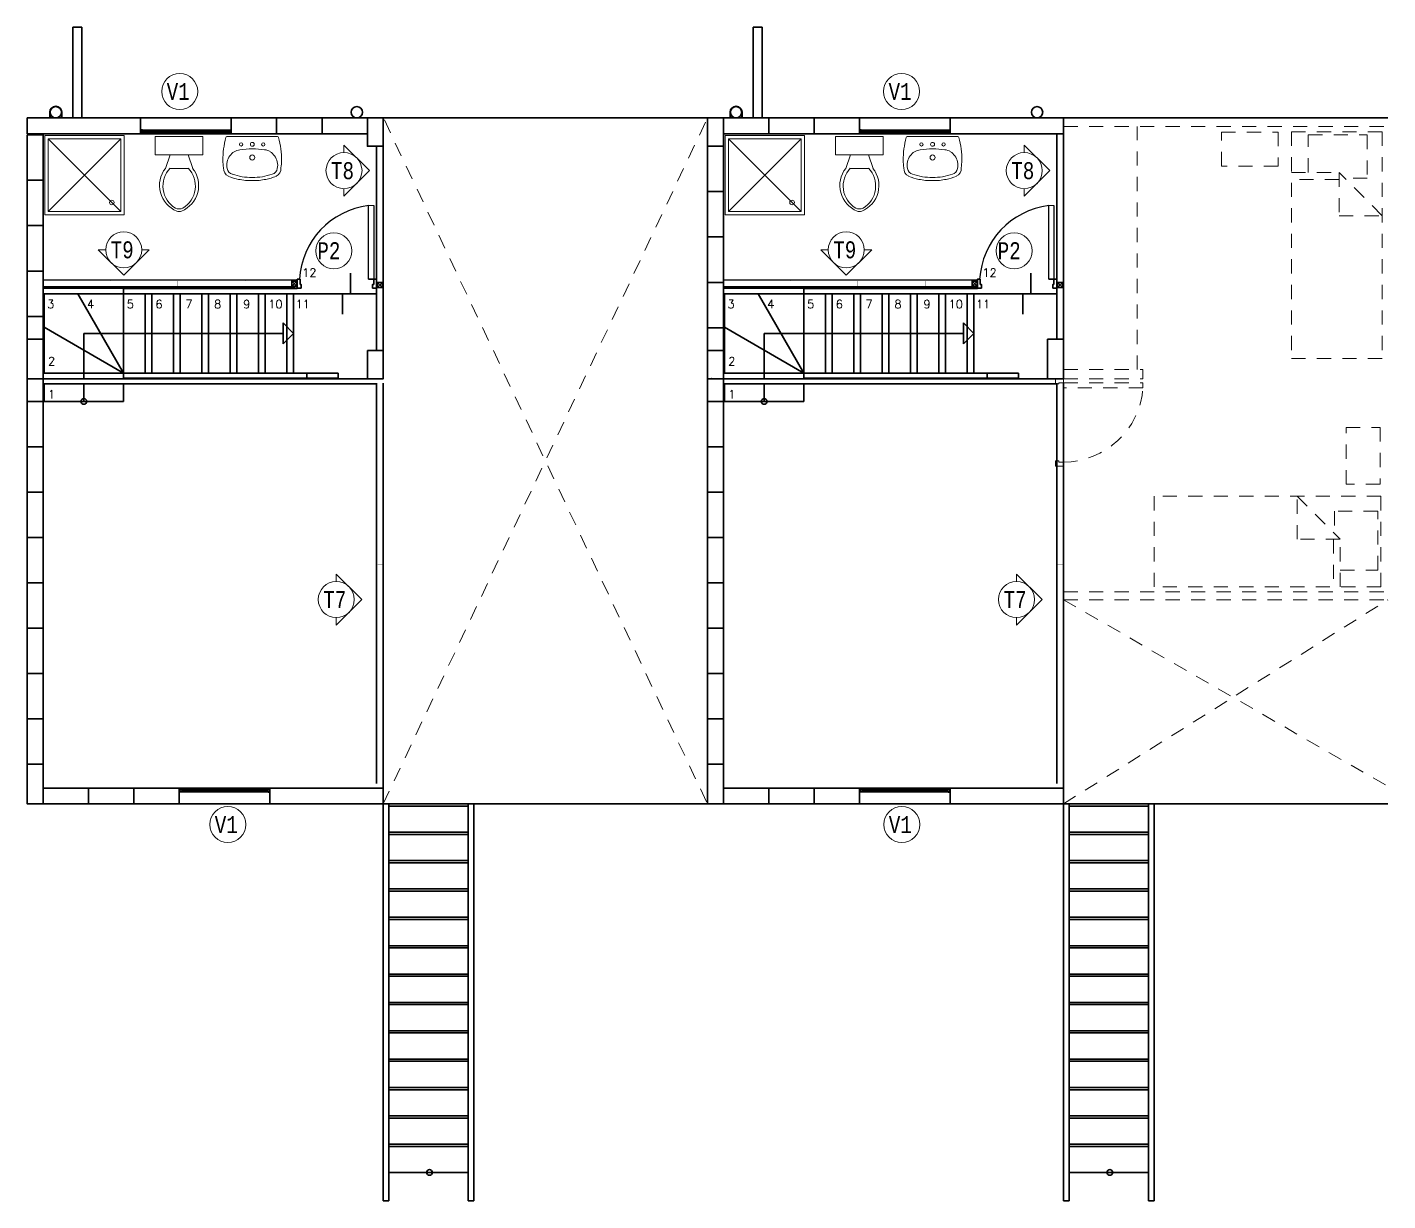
# Model space of a CAD drawing. Header units: metres. Extents: x -87 to 15, y -108 to -10.
# Drawn here: x -60.06 to -48.06, y -70.65 to -60.3 of the extents above; entities that cross this region are included whole.
import ezdxf

# ---------------------------------------------------------------- set-up
doc = ezdxf.new("R2010")
doc.units = ezdxf.units.M
doc.header["$LTSCALE"] = 5
doc.header["$MEASUREMENT"] = 0
doc.linetypes.add('HIDDEN', pattern=[0.375, 0.25, -0.125])
for name, color, linetype, lineweight in [('A-ANNO-SYMB', 3, 'Continuous', 18), ('A-ANNO-TEXT', 3, 'Continuous', 18), ('A-DOOR-FULL', 4, 'Continuous', 25), ('A-FLOR-LEVL', 7, 'Continuous', 35), ('A-FLOR-OVHD', 3, 'HIDDEN', 18), ('A-FLOR-PATT', 8, 'Continuous', 18), ('A-FURN', 8, 'Continuous', 18), ('A-GLAZ-FULL', 4, 'Continuous', 25), ('A-WALL-FULL', 7, 'Continuous', 35)]:
    doc.layers.add(name, color=color, linetype=linetype, lineweight=lineweight)
doc.styles.add('E-ROMANS', font='romans.shx', dxfattribs={"width": 0.8})

msp = doc.modelspace()

# ---------------------------------------------------------------- hatches: boundary and pattern name
at = {"layer": 'A-FLOR-PATT'}
for points in [[(-59.041, -61.207), (-59.041, -61.205), (-59.058, -61.205), (-59.058, -61.231), (-59.041, -61.231), (-59.041, -61.228), (-59.055, -61.228), (-59.055, -61.207)], [(-59.058, -61.205), (-59.058, -61.231), (-59.041, -61.231), (-59.041, -61.228), (-59.055, -61.228), (-59.055, -61.207), (-59.041, -61.207), (-59.041, -61.205)], [(-59.058, -61.205), (-59.058, -61.231), (-59.041, -61.231), (-59.041, -61.228), (-59.055, -61.228), (-59.055, -61.207), (-59.041, -61.207), (-59.041, -61.205)], [(-59.058, -61.205), (-59.058, -61.231), (-59.041, -61.231), (-59.041, -61.228), (-59.055, -61.228), (-59.055, -61.207), (-59.041, -61.207), (-59.041, -61.205)], [(-58.274, -61.207), (-58.274, -61.205), (-58.257, -61.205), (-58.257, -61.231), (-58.274, -61.231), (-58.274, -61.228), (-58.259, -61.228), (-58.259, -61.207)], [(-58.257, -61.205), (-58.257, -61.231), (-58.274, -61.231), (-58.274, -61.228), (-58.26, -61.228), (-58.26, -61.207), (-58.274, -61.207), (-58.274, -61.205)], [(-58.257, -61.205), (-58.257, -61.231), (-58.274, -61.231), (-58.274, -61.228), (-58.26, -61.228), (-58.26, -61.207), (-58.274, -61.207), (-58.274, -61.205)], [(-58.257, -61.205), (-58.257, -61.231), (-58.274, -61.231), (-58.274, -61.228), (-58.26, -61.228), (-58.26, -61.207), (-58.274, -61.207), (-58.274, -61.205)], [(-52.718, -61.205), (-52.718, -61.231), (-52.701, -61.231), (-52.701, -61.228), (-52.715, -61.228), (-52.715, -61.207), (-52.701, -61.207), (-52.701, -61.205)], [(-52.701, -61.207), (-52.701, -61.205), (-52.718, -61.205), (-52.718, -61.231), (-52.701, -61.231), (-52.701, -61.228), (-52.715, -61.228), (-52.715, -61.207)], [(-51.917, -61.205), (-51.917, -61.231), (-51.934, -61.231), (-51.934, -61.228), (-51.92, -61.228), (-51.92, -61.207), (-51.934, -61.207), (-51.934, -61.205)], [(-51.934, -61.207), (-51.934, -61.205), (-51.917, -61.205), (-51.917, -61.231), (-51.934, -61.231), (-51.934, -61.228), (-51.919, -61.228), (-51.919, -61.207)], [(-58.7, -67.045), (-58.7, -67.047), (-58.717, -67.047), (-58.717, -67.021), (-58.7, -67.021), (-58.7, -67.023), (-58.714, -67.023), (-58.714, -67.045)], [(-57.932, -67.045), (-57.932, -67.047), (-57.915, -67.047), (-57.915, -67.021), (-57.932, -67.021), (-57.932, -67.023), (-57.918, -67.023), (-57.918, -67.045)], [(-52.7, -67.045), (-52.7, -67.047), (-52.717, -67.047), (-52.717, -67.021), (-52.7, -67.021), (-52.7, -67.023), (-52.714, -67.023), (-52.714, -67.045)], [(-51.934, -67.045), (-51.934, -67.047), (-51.917, -67.047), (-51.917, -67.021), (-51.934, -67.021), (-51.934, -67.023), (-51.919, -67.023), (-51.919, -67.045)]]:
    msp.add_hatch(color=256, dxfattribs=at).paths.add_polyline_path(points)

# ---------------------------------------------------------------- linework, layer by layer
at = {"layer": 'A-ANNO-SYMB'}
for p, q in [((-57.263, -61.341), (-57.038, -61.566)), ((-57.263, -61.341), (-57.263, -61.407)), ((-51.263, -61.341), (-51.038, -61.566)), ((-51.263, -61.341), (-51.263, -61.407)), ((-57.263, -61.791), (-57.038, -61.566)), ((-51.263, -61.791), (-51.038, -61.566)), ((-57.263, -61.725), (-57.263, -61.791)), ((-51.263, -61.725), (-51.263, -61.791)), ((-59.431, -62.264), (-59.206, -62.489)), ((-59.365, -62.264), (-59.431, -62.264)), ((-58.981, -62.264), (-59.206, -62.489)), ((-58.981, -62.264), (-59.047, -62.264)), ((-53.058, -62.264), (-52.833, -62.489)), ((-52.992, -62.264), (-53.058, -62.264)), ((-52.609, -62.264), (-52.833, -62.489)), ((-52.609, -62.264), (-52.674, -62.264)), ((-57.331, -65.125), (-57.106, -65.349)), ((-57.331, -65.125), (-57.331, -65.191)), ((-51.331, -65.125), (-51.106, -65.349)), ((-51.331, -65.125), (-51.331, -65.191)), ((-57.331, -65.574), (-57.106, -65.349)), ((-51.331, -65.574), (-51.106, -65.349)), ((-57.331, -65.508), (-57.331, -65.574)), ((-51.331, -65.508), (-51.331, -65.574))]:
    msp.add_line(p, q, dxfattribs=at)
for centre in [(-58.712, -60.868), (-52.345, -60.868), (-57.263, -61.566), (-51.263, -61.566), (-59.206, -62.264), (-57.352, -62.273), (-52.833, -62.264), (-51.352, -62.273), (-57.331, -65.349), (-51.331, -65.349), (-58.288, -67.333), (-52.343, -67.333)]:
    msp.add_circle(centre, 0.159, dxfattribs=at)
at = {"layer": 'A-DOOR-FULL'}
for p, q in [((-57.046, -62.524), (-57.046, -61.874)), ((-57.001, -61.874), (-57.001, -62.524)), ((-51.046, -62.524), (-51.046, -61.874)), ((-51.001, -61.874), (-51.001, -62.524)), ((-57.001, -62.524), (-57.046, -62.524)), ((-57.046, -62.524), (-57.001, -62.524)), ((-51.046, -62.524), (-51.001, -62.524)), ((-51.001, -62.524), (-51.046, -62.524))]:
    msp.add_line(p, q, dxfattribs=at)
for points in [[(-57.676, -62.531), (-59.917, -62.531)], [(-51.676, -62.531), (-53.917, -62.531)]]:
    msp.add_lwpolyline(points, dxfattribs=at)
for centre in [(-56.962, -62.565), (-50.962, -62.565)]:
    msp.add_arc(centre, 0.696, 96.9328, 176.6102, dxfattribs=at)
at = {"layer": 'A-FLOR-LEVL'}
for p, q in [((-58.257, -61.101), (-59.057, -61.101)), ((-51.917, -61.101), (-52.717, -61.101)), ((-59.057, -61.241), (-58.257, -61.241)), ((-52.717, -61.241), (-51.917, -61.241)), ((-59.207, -62.651), (-59.207, -62.606)), ((-57.676, -62.606), (-59.207, -62.606)), ((-59.207, -62.651), (-59.207, -62.606)), ((-51.676, -62.606), (-53.207, -62.606)), ((-53.207, -62.651), (-53.207, -62.606)), ((-53.207, -62.651), (-53.207, -62.606)), ((-59.611, -62.651), (-59.907, -62.651)), ((-59.907, -62.947), (-59.907, -62.651)), ((-59.907, -62.947), (-59.907, -62.651)), ((-59.207, -62.651), (-59.611, -62.651)), ((-59.207, -63.351), (-59.611, -62.651)), ((-57.737, -62.651), (-59.207, -62.651)), ((-59.207, -63.396), (-59.207, -62.651)), ((-59.017, -63.351), (-59.017, -62.651)), ((-58.957, -63.351), (-58.957, -62.651)), ((-58.767, -63.351), (-58.767, -62.651)), ((-58.707, -63.351), (-58.707, -62.651)), ((-58.517, -63.351), (-58.517, -62.651)), ((-58.457, -63.351), (-58.457, -62.651)), ((-58.267, -63.351), (-58.267, -62.651)), ((-58.207, -63.351), (-58.207, -62.651)), ((-58.017, -63.351), (-58.017, -62.651)), ((-57.957, -63.351), (-57.957, -62.651)), ((-57.767, -63.351), (-57.767, -62.651)), ((-57.737, -62.651), (-57.691, -62.651)), ((-57.707, -63.351), (-57.707, -62.651)), ((-53.611, -62.651), (-53.907, -62.651)), ((-53.907, -62.947), (-53.907, -62.651)), ((-53.207, -62.651), (-53.611, -62.651)), ((-53.207, -63.351), (-53.611, -62.651)), ((-51.737, -62.651), (-53.207, -62.651)), ((-53.207, -63.396), (-53.207, -62.651)), ((-53.017, -63.351), (-53.017, -62.651)), ((-52.957, -63.351), (-52.957, -62.651)), ((-52.767, -63.351), (-52.767, -62.651)), ((-52.707, -63.351), (-52.707, -62.651)), ((-52.517, -63.351), (-52.517, -62.651)), ((-52.457, -63.351), (-52.457, -62.651)), ((-52.267, -63.351), (-52.267, -62.651)), ((-52.207, -63.351), (-52.207, -62.651)), ((-52.017, -63.351), (-52.017, -62.651)), ((-51.957, -63.351), (-51.957, -62.651)), ((-51.767, -63.351), (-51.767, -62.651)), ((-51.737, -62.651), (-51.691, -62.651)), ((-51.707, -63.351), (-51.707, -62.651)), ((-59.907, -63.351), (-59.907, -62.947)), ((-59.907, -63.351), (-59.907, -62.947)), ((-59.207, -63.351), (-59.907, -62.947)), ((-57.8, -63.094), (-57.8, -62.908)), ((-57.707, -63.001), (-57.8, -62.908)), ((-53.907, -63.351), (-53.907, -62.947)), ((-53.207, -63.351), (-53.907, -62.947)), ((-51.8, -63.094), (-51.8, -62.908)), ((-51.707, -63.001), (-51.8, -62.908)), ((-59.557, -63.001), (-57.8, -63.001)), ((-59.557, -63.001), (-59.557, -63.401)), ((-57.707, -63.001), (-57.8, -63.094)), ((-53.557, -63.001), (-51.8, -63.001)), ((-53.557, -63.001), (-53.557, -63.401)), ((-51.707, -63.001), (-51.8, -63.094)), ((-59.207, -63.351), (-59.907, -63.351)), ((-59.207, -63.351), (-57.314, -63.351)), ((-57.591, -63.396), (-57.591, -63.351)), ((-57.314, -63.351), (-57.314, -63.396)), ((-53.207, -63.351), (-53.907, -63.351)), ((-53.207, -63.351), (-51.314, -63.351)), ((-51.591, -63.396), (-51.591, -63.351)), ((-51.314, -63.351), (-51.314, -63.396)), ((-59.907, -63.446), (-59.907, -63.601)), ((-59.557, -63.446), (-59.557, -63.601)), ((-57.314, -63.396), (-59.207, -63.396)), ((-59.207, -63.446), (-59.207, -63.601)), ((-53.907, -63.446), (-53.907, -63.601)), ((-53.557, -63.446), (-53.557, -63.601)), ((-51.314, -63.396), (-53.207, -63.396)), ((-53.207, -63.446), (-53.207, -63.601)), ((-59.207, -63.601), (-59.907, -63.601)), ((-53.207, -63.601), (-53.907, -63.601)), ((-58.717, -67.011), (-57.917, -67.011)), ((-52.717, -67.011), (-51.917, -67.011)), ((-57.917, -67.151), (-58.717, -67.151)), ((-56.107, -67.151), (-56.917, -67.151)), ((-56.917, -70.651), (-56.917, -67.151)), ((-56.057, -67.151), (-56.907, -67.151)), ((-56.057, -67.151), (-56.907, -67.151)), ((-56.107, -67.151), (-56.907, -67.151)), ((-56.867, -70.651), (-56.867, -67.151)), ((-56.867, -67.171), (-56.167, -67.171)), ((-56.167, -70.651), (-56.167, -67.151)), ((-56.117, -70.651), (-56.117, -67.151)), ((-51.917, -67.151), (-52.717, -67.151)), ((-50.917, -70.651), (-50.917, -67.151)), ((-50.107, -67.151), (-50.907, -67.151)), ((-50.107, -67.151), (-50.907, -67.151)), ((-50.867, -70.651), (-50.867, -67.151)), ((-50.867, -67.171), (-50.167, -67.171)), ((-50.167, -70.651), (-50.167, -67.151)), ((-50.117, -70.651), (-50.117, -67.151)), ((-56.167, -67.401), (-56.867, -67.401)), ((-56.167, -67.421), (-56.867, -67.421)), ((-50.167, -67.401), (-50.867, -67.401)), ((-50.167, -67.421), (-50.867, -67.421)), ((-56.167, -67.651), (-56.867, -67.651)), ((-56.167, -67.671), (-56.867, -67.671)), ((-50.167, -67.651), (-50.867, -67.651)), ((-50.167, -67.671), (-50.867, -67.671)), ((-56.167, -67.901), (-56.867, -67.901)), ((-50.167, -67.901), (-50.867, -67.901)), ((-56.167, -67.921), (-56.867, -67.921)), ((-50.167, -67.921), (-50.867, -67.921)), ((-56.167, -68.151), (-56.867, -68.151)), ((-50.167, -68.151), (-50.867, -68.151)), ((-56.167, -68.171), (-56.867, -68.171)), ((-50.167, -68.171), (-50.867, -68.171)), ((-56.167, -68.401), (-56.867, -68.401)), ((-56.167, -68.421), (-56.867, -68.421)), ((-50.167, -68.401), (-50.867, -68.401)), ((-50.167, -68.421), (-50.867, -68.421)), ((-56.167, -68.651), (-56.867, -68.651)), ((-56.167, -68.671), (-56.867, -68.671)), ((-50.167, -68.651), (-50.867, -68.651)), ((-50.167, -68.671), (-50.867, -68.671)), ((-56.167, -68.901), (-56.867, -68.901)), ((-56.167, -68.921), (-56.867, -68.921)), ((-50.167, -68.901), (-50.867, -68.901)), ((-50.167, -68.921), (-50.867, -68.921)), ((-56.167, -69.151), (-56.867, -69.151)), ((-56.167, -69.171), (-56.867, -69.171)), ((-50.167, -69.151), (-50.867, -69.151)), ((-50.167, -69.171), (-50.867, -69.171)), ((-56.167, -69.401), (-56.867, -69.401)), ((-56.167, -69.421), (-56.867, -69.421)), ((-50.167, -69.401), (-50.867, -69.401)), ((-50.167, -69.421), (-50.867, -69.421)), ((-56.167, -69.651), (-56.867, -69.651)), ((-56.167, -69.671), (-56.867, -69.671)), ((-50.167, -69.651), (-50.867, -69.651)), ((-50.167, -69.671), (-50.867, -69.671)), ((-56.167, -69.901), (-56.867, -69.901)), ((-56.167, -69.921), (-56.867, -69.921)), ((-56.167, -69.921), (-56.867, -69.921)), ((-50.167, -69.901), (-50.867, -69.901)), ((-50.167, -69.921), (-50.867, -69.921)), ((-50.167, -69.921), (-50.867, -69.921)), ((-56.167, -70.151), (-56.867, -70.151)), ((-56.167, -70.171), (-56.867, -70.171)), ((-50.167, -70.151), (-50.867, -70.151)), ((-50.167, -70.171), (-50.867, -70.171)), ((-56.167, -70.401), (-56.867, -70.401)), ((-50.167, -70.401), (-50.867, -70.401)), ((-56.867, -70.651), (-56.917, -70.651)), ((-56.117, -70.651), (-56.167, -70.651)), ((-50.867, -70.651), (-50.917, -70.651)), ((-50.117, -70.651), (-50.167, -70.651))]:
    msp.add_line(p, q, dxfattribs=at)
for points in [[(-57.696, -62.592), (-59.917, -62.592)], [(-57.676, -62.601), (-59.917, -62.601)], [(-51.677, -62.592), (-53.917, -62.592)], [(-51.676, -62.601), (-53.917, -62.601)]]:
    msp.add_lwpolyline(points, dxfattribs=at)
for centre in [(-59.557, -63.601), (-53.557, -63.601), (-56.509, -70.401), (-50.509, -70.401)]:
    msp.add_circle(centre, 0.025, dxfattribs=at)
at = {"layer": 'A-FLOR-OVHD', "ltscale": 0.1}
for p, q in [((-56.917, -67.151), (-54.057, -61.101)), ((-56.907, -61.119), (-54.057, -67.151)), ((-50.917, -61.176), (-48.057, -61.176)), ((-50.267, -63.321), (-50.267, -61.176)), ((-49.525, -61.526), (-49.525, -61.226)), ((-49.525, -61.226), (-49.025, -61.226)), ((-49.025, -61.226), (-49.025, -61.526)), ((-48.907, -61.223), (-48.907, -63.223)), ((-48.907, -61.223), (-48.107, -61.223)), ((-48.758, -61.581), (-48.758, -61.251)), ((-48.758, -61.251), (-48.238, -61.251)), ((-48.238, -61.251), (-48.238, -61.631)), ((-48.107, -61.223), (-48.107, -63.223)), ((-49.025, -61.526), (-49.525, -61.526)), ((-48.907, -61.583), (-48.487, -61.583)), ((-48.487, -61.643), (-48.907, -61.643)), ((-48.107, -61.963), (-48.487, -61.583)), ((-48.487, -61.583), (-48.487, -61.963)), ((-48.238, -61.631), (-48.368, -61.631)), ((-48.487, -61.963), (-48.107, -61.963)), ((-48.107, -63.223), (-48.907, -63.223)), ((-50.917, -63.321), (-50.217, -63.321)), ((-50.217, -63.401), (-50.217, -63.321)), ((-50.917, -63.401), (-50.217, -63.401)), ((-50.917, -63.436), (-50.217, -63.436)), ((-50.217, -63.436), (-50.217, -63.481)), ((-50.217, -63.481), (-50.917, -63.481)), ((-48.425, -63.831), (-48.125, -63.831)), ((-48.425, -64.331), (-48.425, -63.831)), ((-48.125, -63.831), (-48.125, -64.331)), ((-48.117, -64.437), (-50.117, -64.437)), ((-50.117, -64.437), (-50.117, -65.237)), ((-48.857, -64.437), (-48.477, -64.817)), ((-48.857, -64.817), (-48.857, -64.437)), ((-48.125, -64.331), (-48.425, -64.331)), ((-48.117, -65.237), (-48.117, -64.437)), ((-48.146, -64.569), (-48.526, -64.569)), ((-48.526, -64.569), (-48.526, -64.699)), ((-48.146, -65.089), (-48.146, -64.569)), ((-48.477, -64.817), (-48.857, -64.817)), ((-48.537, -64.817), (-48.537, -65.237)), ((-48.477, -65.237), (-48.477, -64.817)), ((-48.476, -65.089), (-48.146, -65.089)), ((-48.117, -65.237), (-50.117, -65.237)), ((-50.917, -65.281), (-48.057, -65.281)), ((-50.917, -65.351), (-48.047, -67.001)), ((-50.917, -67.15), (-48.057, -65.351)), ((-50.917, -65.351), (-48.057, -65.351))]:
    msp.add_line(p, q, dxfattribs=at)
for points in [[(-50.917, -63.401), (-50.987, -63.401), (-50.987, -63.446), (-50.957, -63.446), (-50.957, -63.436), (-50.917, -63.436)], [(-50.917, -64.171), (-50.987, -64.171), (-50.987, -64.126), (-50.957, -64.126), (-50.957, -64.136), (-50.917, -64.136)]]:
    msp.add_lwpolyline(points, close=True, dxfattribs=at)
msp.add_arc((-50.918, -63.433), 0.703, 270.0937, 356.1021, dxfattribs=at)
at = {"layer": 'A-FURN'}
for p, q in [((-59.232, -61.286), (-59.872, -61.926)), ((-59.232, -61.926), (-59.872, -61.286)), ((-58.295, -61.266), (-57.85, -61.266)), ((-53.232, -61.286), (-53.872, -61.926)), ((-53.232, -61.926), (-53.872, -61.286)), ((-52.295, -61.266), (-51.85, -61.266)), ((-58.797, -61.426), (-58.837, -61.546)), ((-58.637, -61.426), (-58.597, -61.546)), ((-52.797, -61.426), (-52.837, -61.546)), ((-52.637, -61.426), (-52.597, -61.546)), ((-58.637, -61.546), (-58.797, -61.546)), ((-52.637, -61.546), (-52.797, -61.546)), ((-57.053, -61.874), (-57.008, -61.874)), ((-57.046, -61.874), (-57.001, -61.874)), ((-51.053, -61.874), (-51.008, -61.874)), ((-51.046, -61.874), (-51.001, -61.874))]:
    msp.add_line(p, q, dxfattribs=at)
for points in [[(-59.202, -61.256), (-59.902, -61.256), (-59.902, -61.956), (-59.202, -61.956)], [(-59.232, -61.286), (-59.872, -61.286), (-59.872, -61.926), (-59.232, -61.926)], [(-58.507, -61.426), (-58.507, -61.266), (-58.927, -61.266), (-58.927, -61.426)], [(-53.202, -61.256), (-53.902, -61.256), (-53.902, -61.956), (-53.202, -61.956)], [(-53.232, -61.286), (-53.872, -61.286), (-53.872, -61.926), (-53.232, -61.926)], [(-52.507, -61.426), (-52.507, -61.266), (-52.927, -61.266), (-52.927, -61.426)]]:
    msp.add_lwpolyline(points, close=True, dxfattribs=at)
for centre, radius in [((-58.17, -61.334), 0.0146), ((-58.072, -61.334), 0.017), ((-57.975, -61.334), 0.0146), ((-52.17, -61.334), 0.0146), ((-52.072, -61.334), 0.017), ((-51.975, -61.334), 0.0146), ((-58.072, -61.45), 0.0224), ((-52.072, -61.45), 0.0224), ((-59.311, -61.847), 0.02), ((-53.311, -61.847), 0.02)]:
    msp.add_circle(centre, radius, dxfattribs=at)
for centre, radius, start, end in [((-57.591, -61.471), 0.74, 164.5103, 180.4252), ((-58.296, -61.275), 0.00927, 86.848, 167.0369), ((-57.849, -61.275), 0.00927, 12.9631, 93.152), ((-58.553, -61.471), 0.74, 359.5748, 15.4897), ((-51.591, -61.471), 0.74, 164.5103, 180.4252), ((-52.296, -61.275), 0.00927, 86.848, 167.0369), ((-51.849, -61.275), 0.00927, 12.9631, 93.152), ((-52.553, -61.471), 0.74, 359.5748, 15.4897), ((-58.158, -61.517), 0.139, 143.6903, 192.3187), ((-58.161, -61.515), 0.135, 121.4665, 143.8019), ((-58.154, -61.538), 0.158, 100.0043, 119.2699), ((-58.068, -62.19), 0.816, 90.2876, 97.9576), ((-58.076, -62.19), 0.816, 82.0424, 89.7124), ((-58.004, -61.591), 0.214, 65.0007, 79.1107), ((-57.984, -61.515), 0.135, 36.1981, 58.5335), ((-57.987, -61.517), 0.139, 347.6813, 36.3097), ((-52.158, -61.517), 0.139, 143.6903, 192.3187), ((-52.161, -61.515), 0.135, 121.4665, 143.8019), ((-52.154, -61.538), 0.158, 100.0043, 119.2699), ((-52.068, -62.19), 0.816, 90.2876, 97.9576), ((-52.076, -62.19), 0.816, 82.0424, 89.7124), ((-52.004, -61.591), 0.214, 65.0007, 79.1107), ((-51.984, -61.515), 0.135, 36.1981, 58.5335), ((-51.987, -61.517), 0.139, 347.6813, 36.3097), ((-58.647, -61.697), 0.243, 141.4691, 247.9714), ((-58.633, -61.702), 0.227, 136.3677, 238.9468), ((-58.788, -61.697), 0.243, 292.0284, 38.5307), ((-58.801, -61.702), 0.227, 301.053, 43.6321), ((-57.455, -61.429), 0.878, 183.0612, 187.2669), ((-58.245, -61.544), 0.0812, 177.3697, 242.4773), ((-58.234, -61.539), 0.0597, 187.2234, 256.6972), ((-57.911, -61.539), 0.0597, 283.3028, 352.7766), ((-57.9, -61.544), 0.0812, 297.5227, 2.6303), ((-58.69, -61.429), 0.878, 352.7331, 356.9388), ((-52.647, -61.697), 0.243, 141.4691, 247.9714), ((-52.633, -61.702), 0.227, 136.3677, 238.9468), ((-52.788, -61.697), 0.243, 292.0284, 38.5307), ((-52.801, -61.702), 0.227, 301.053, 43.6321), ((-51.455, -61.429), 0.878, 183.0612, 187.2669), ((-52.245, -61.544), 0.0812, 177.3697, 242.4773), ((-52.234, -61.539), 0.0597, 187.2234, 256.6972), ((-51.911, -61.539), 0.0597, 283.3028, 352.7766), ((-51.9, -61.544), 0.0812, 297.5227, 2.6303), ((-52.69, -61.429), 0.878, 352.7331, 356.9388), ((-58.11, -61.205), 0.446, 247.2254, 259.3601), ((-58.076, -61.098), 0.528, 250.9575, 270.3518), ((-58.082, -61.118), 0.536, 258.1274, 270.9856), ((-58.069, -61.098), 0.528, 269.6482, 289.0425), ((-58.063, -61.118), 0.536, 269.0144, 281.8726), ((-58.035, -61.205), 0.446, 280.6399, 292.7746), ((-52.11, -61.205), 0.446, 247.2254, 259.3601), ((-52.076, -61.098), 0.528, 250.9575, 270.3518), ((-52.082, -61.118), 0.536, 258.1274, 270.9856), ((-52.069, -61.098), 0.528, 269.6482, 289.0425), ((-52.063, -61.118), 0.536, 269.0144, 281.8726), ((-52.035, -61.205), 0.446, 280.6399, 292.7746), ((-58.717, -61.823), 0.08, 245.7318, 294.2682), ((-52.717, -61.823), 0.08, 245.7318, 294.2682), ((-58.717, -61.846), 0.08, 254.8605, 285.1395), ((-52.717, -61.846), 0.08, 254.8605, 285.1395)]:
    msp.add_arc(centre, radius, start, end, dxfattribs=at)
at = {"layer": 'A-GLAZ-FULL'}
for p, q in [((-59.058, -61.205), (-58.257, -61.205)), ((-59.041, -61.205), (-59.058, -61.205)), ((-59.058, -61.231), (-58.266, -61.231)), ((-59.055, -61.228), (-59.055, -61.207)), ((-59.041, -61.228), (-59.055, -61.228)), ((-59.051, -61.224), (-59.051, -61.211)), ((-59.051, -61.211), (-59.022, -61.211)), ((-59.051, -61.224), (-59.022, -61.224)), ((-59.041, -61.207), (-59.041, -61.205)), ((-59.041, -61.231), (-59.041, -61.228)), ((-59.032, -61.215), (-58.283, -61.215)), ((-59.032, -61.22), (-59.032, -61.215)), ((-59.032, -61.22), (-58.283, -61.22)), ((-59.022, -61.215), (-59.022, -61.211)), ((-59.022, -61.224), (-59.022, -61.22)), ((-58.264, -61.211), (-58.293, -61.211)), ((-58.293, -61.215), (-58.293, -61.211)), ((-58.293, -61.224), (-58.293, -61.22)), ((-58.264, -61.224), (-58.293, -61.224)), ((-58.283, -61.215), (-58.283, -61.22)), ((-58.266, -61.207), (-58.266, -61.205)), ((-58.266, -61.231), (-58.266, -61.228)), ((-58.266, -61.228), (-58.259, -61.228)), ((-58.264, -61.224), (-58.264, -61.211)), ((-58.259, -61.207), (-58.259, -61.228)), ((-58.257, -61.205), (-58.257, -61.231)), ((-52.701, -61.205), (-52.718, -61.205)), ((-52.715, -61.228), (-52.715, -61.207)), ((-52.701, -61.228), (-52.715, -61.228)), ((-52.711, -61.224), (-52.711, -61.211)), ((-52.711, -61.211), (-52.682, -61.211)), ((-52.711, -61.224), (-52.682, -61.224)), ((-52.703, -61.205), (-51.917, -61.205)), ((-52.703, -61.231), (-51.926, -61.231)), ((-52.701, -61.207), (-52.701, -61.205)), ((-52.701, -61.231), (-52.701, -61.228)), ((-52.692, -61.215), (-51.943, -61.215)), ((-52.692, -61.22), (-52.692, -61.215)), ((-52.692, -61.22), (-51.943, -61.22)), ((-52.682, -61.215), (-52.682, -61.211)), ((-52.682, -61.224), (-52.682, -61.22)), ((-51.924, -61.211), (-51.953, -61.211)), ((-51.953, -61.215), (-51.953, -61.211)), ((-51.953, -61.224), (-51.953, -61.22)), ((-51.924, -61.224), (-51.953, -61.224)), ((-51.943, -61.215), (-51.943, -61.22)), ((-51.926, -61.207), (-51.926, -61.205)), ((-51.926, -61.228), (-51.919, -61.228)), ((-51.926, -61.231), (-51.926, -61.228)), ((-51.924, -61.224), (-51.924, -61.211)), ((-51.919, -61.207), (-51.919, -61.228)), ((-51.917, -61.205), (-51.917, -61.231)), ((-57.915, -67.021), (-58.717, -67.021)), ((-58.717, -67.047), (-58.717, -67.021)), ((-57.915, -67.047), (-58.717, -67.047)), ((-58.714, -67.045), (-58.714, -67.023)), ((-58.708, -67.023), (-58.714, -67.023)), ((-58.71, -67.027), (-58.681, -67.027)), ((-58.71, -67.027), (-58.71, -67.041)), ((-58.71, -67.041), (-58.681, -67.041)), ((-58.708, -67.021), (-58.708, -67.023)), ((-58.708, -67.045), (-58.708, -67.047)), ((-57.941, -67.032), (-58.691, -67.032)), ((-58.691, -67.037), (-58.691, -67.032)), ((-57.941, -67.037), (-58.691, -67.037)), ((-58.681, -67.027), (-58.681, -67.032)), ((-58.681, -67.037), (-58.681, -67.041)), ((-57.922, -67.027), (-57.951, -67.027)), ((-57.951, -67.027), (-57.951, -67.032)), ((-57.951, -67.037), (-57.951, -67.041)), ((-57.922, -67.041), (-57.951, -67.041)), ((-57.941, -67.032), (-57.941, -67.037)), ((-57.932, -67.021), (-57.932, -67.023)), ((-57.932, -67.023), (-57.918, -67.023)), ((-57.932, -67.045), (-57.932, -67.047)), ((-57.932, -67.047), (-57.915, -67.047)), ((-57.922, -67.027), (-57.922, -67.041)), ((-57.918, -67.023), (-57.918, -67.045)), ((-52.717, -67.047), (-52.717, -67.021)), ((-51.931, -67.047), (-52.717, -67.047)), ((-52.708, -67.023), (-52.714, -67.023)), ((-52.714, -67.045), (-52.714, -67.023)), ((-52.71, -67.027), (-52.71, -67.041)), ((-52.71, -67.027), (-52.681, -67.027)), ((-52.71, -67.041), (-52.681, -67.041)), ((-51.931, -67.021), (-52.708, -67.021)), ((-52.708, -67.021), (-52.708, -67.023)), ((-52.708, -67.045), (-52.708, -67.047)), ((-51.943, -67.032), (-52.691, -67.032)), ((-52.691, -67.037), (-52.691, -67.032)), ((-51.943, -67.037), (-52.691, -67.037)), ((-52.681, -67.027), (-52.681, -67.032)), ((-52.681, -67.037), (-52.681, -67.041)), ((-51.953, -67.027), (-51.953, -67.032)), ((-51.924, -67.027), (-51.953, -67.027)), ((-51.953, -67.037), (-51.953, -67.041)), ((-51.924, -67.041), (-51.953, -67.041)), ((-51.943, -67.032), (-51.943, -67.037)), ((-51.934, -67.021), (-51.934, -67.023)), ((-51.934, -67.023), (-51.919, -67.023)), ((-51.934, -67.045), (-51.934, -67.047)), ((-51.934, -67.047), (-51.917, -67.047)), ((-51.924, -67.027), (-51.924, -67.041)), ((-51.919, -67.023), (-51.919, -67.045))]:
    msp.add_line(p, q, dxfattribs=at)
at = {"layer": 'A-WALL-FULL'}
for p, q in [((-59.654, -61.101), (-59.654, -60.301)), ((-59.654, -60.301), (-59.574, -60.301)), ((-59.574, -60.301), (-59.574, -61.101)), ((-53.654, -60.301), (-53.574, -60.301)), ((-53.654, -61.101), (-53.654, -60.301)), ((-53.574, -60.301), (-53.574, -61.101)), ((-59.858, -61.051), (-59.858, -61.101)), ((-59.858, -61.051), (-59.858, -61.101)), ((-59.855, -61.051), (-59.855, -61.101)), ((-59.855, -61.101), (-59.855, -61.051)), ((-59.855, -61.051), (-59.855, -61.101)), ((-59.755, -61.051), (-59.755, -61.101)), ((-59.755, -61.051), (-59.755, -61.101)), ((-59.755, -61.051), (-59.755, -61.101)), ((-59.752, -61.051), (-59.752, -61.101)), ((-59.752, -61.051), (-59.752, -61.101)), ((-53.858, -61.051), (-53.858, -61.101)), ((-53.858, -61.051), (-53.858, -61.101)), ((-53.855, -61.051), (-53.855, -61.101)), ((-53.855, -61.051), (-53.855, -61.101)), ((-53.755, -61.051), (-53.755, -61.101)), ((-53.755, -61.051), (-53.755, -61.101)), ((-53.752, -61.051), (-53.752, -61.101)), ((-53.752, -61.051), (-53.752, -61.101)), ((-57.857, -61.101), (-58.257, -61.101)), ((-58.257, -61.101), (-58.257, -61.241)), ((-57.457, -61.101), (-57.857, -61.101)), ((-57.857, -61.101), (-57.857, -61.241)), ((-57.857, -61.241), (-57.857, -61.101)), ((-57.057, -61.101), (-57.457, -61.101)), ((-57.457, -61.101), (-57.457, -61.241)), ((-57.457, -61.241), (-57.457, -61.101)), ((-57.057, -61.241), (-57.057, -61.101)), ((-54.057, -61.101), (-56.917, -61.101)), ((-53.517, -61.101), (-53.917, -61.101)), ((-53.917, -61.101), (-53.917, -61.241)), ((-53.517, -61.241), (-53.517, -61.101)), ((-53.117, -61.101), (-53.517, -61.101)), ((-53.517, -61.101), (-53.517, -61.241)), ((-52.717, -61.101), (-53.117, -61.101)), ((-53.117, -61.101), (-53.117, -61.241)), ((-53.117, -61.241), (-53.117, -61.101)), ((-52.717, -61.241), (-52.717, -61.101)), ((-48.057, -61.101), (-50.917, -61.101)), ((-60.057, -61.251), (-59.917, -61.251)), ((-60.057, -61.651), (-60.057, -61.251)), ((-60.057, -61.251), (-59.917, -61.251)), ((-60.057, -61.651), (-60.057, -61.251)), ((-59.917, -61.251), (-59.917, -61.651)), ((-59.917, -61.251), (-59.917, -61.651)), ((-58.257, -61.241), (-57.857, -61.241)), ((-57.857, -61.241), (-57.457, -61.241)), ((-57.457, -61.241), (-57.057, -61.241)), ((-53.917, -61.241), (-53.517, -61.241)), ((-53.517, -61.241), (-53.117, -61.241)), ((-53.117, -61.241), (-52.717, -61.241)), ((-50.976, -63.051), (-50.976, -61.241)), ((-50.917, -63.151), (-50.917, -61.241)), ((-50.917, -63.151), (-50.917, -61.241)), ((-56.976, -63.151), (-56.976, -61.351)), ((-56.917, -63.151), (-56.917, -61.351)), ((-56.917, -63.151), (-56.917, -61.351)), ((-54.057, -61.351), (-53.917, -61.351)), ((-54.057, -61.751), (-54.057, -61.351)), ((-53.917, -61.351), (-53.917, -61.751)), ((-59.917, -61.651), (-60.057, -61.651)), ((-60.057, -61.651), (-59.917, -61.651)), ((-60.057, -62.051), (-60.057, -61.651)), ((-59.917, -61.651), (-60.057, -61.651)), ((-60.057, -61.651), (-59.917, -61.651)), ((-60.057, -62.051), (-60.057, -61.651)), ((-59.917, -61.651), (-59.917, -62.051)), ((-59.917, -61.651), (-59.917, -62.051)), ((-54.057, -61.751), (-53.917, -61.751)), ((-54.057, -62.151), (-54.057, -61.751)), ((-53.917, -61.751), (-54.057, -61.751)), ((-53.917, -61.751), (-53.917, -62.151)), ((-59.917, -62.051), (-60.057, -62.051)), ((-60.057, -62.051), (-59.917, -62.051)), ((-60.057, -62.451), (-60.057, -62.051)), ((-59.917, -62.051), (-60.057, -62.051)), ((-60.057, -62.051), (-59.917, -62.051)), ((-60.057, -62.451), (-60.057, -62.051)), ((-59.917, -62.051), (-59.917, -62.451)), ((-59.917, -62.051), (-59.917, -62.451)), ((-54.057, -62.151), (-53.917, -62.151)), ((-54.057, -62.551), (-54.057, -62.151)), ((-53.917, -62.151), (-54.057, -62.151)), ((-53.917, -62.151), (-53.917, -62.551)), ((-59.917, -62.451), (-60.057, -62.451)), ((-60.057, -62.451), (-59.917, -62.451)), ((-60.057, -62.851), (-60.057, -62.451)), ((-59.917, -62.451), (-60.057, -62.451)), ((-60.057, -62.451), (-59.917, -62.451)), ((-60.057, -62.851), (-60.057, -62.451)), ((-59.917, -62.451), (-59.917, -62.851)), ((-59.917, -62.451), (-59.917, -62.851)), ((-57.206, -62.469), (-57.206, -62.651)), ((-51.206, -62.469), (-51.206, -62.651)), ((-57.724, -62.54), (-57.679, -62.584)), ((-57.724, -62.585), (-57.679, -62.54)), ((-56.969, -62.552), (-56.924, -62.596)), ((-56.969, -62.597), (-56.924, -62.552)), ((-53.917, -62.551), (-54.057, -62.551)), ((-54.057, -62.551), (-53.917, -62.551)), ((-54.057, -62.951), (-54.057, -62.551)), ((-53.917, -62.551), (-53.917, -62.951)), ((-51.724, -62.54), (-51.679, -62.584)), ((-51.724, -62.585), (-51.679, -62.54)), ((-50.969, -62.552), (-50.924, -62.596)), ((-50.969, -62.597), (-50.924, -62.552)), ((-57.691, -62.651), (-56.976, -62.651)), ((-57.276, -62.833), (-57.276, -62.651)), ((-51.691, -62.651), (-50.976, -62.651)), ((-51.276, -62.833), (-51.276, -62.651)), ((-59.917, -62.851), (-60.057, -62.851)), ((-60.057, -62.851), (-59.917, -62.851)), ((-60.057, -63.051), (-60.057, -62.851)), ((-59.917, -62.851), (-60.057, -62.851)), ((-59.917, -62.851), (-59.917, -63.051)), ((-53.917, -62.951), (-54.057, -62.951)), ((-54.057, -62.951), (-53.917, -62.951)), ((-54.057, -63.151), (-54.057, -62.951)), ((-53.917, -62.951), (-53.917, -63.151)), ((-59.917, -63.051), (-60.057, -63.051)), ((-53.917, -63.151), (-54.057, -63.151)), ((-60.057, -63.401), (-59.917, -63.401)), ((-60.057, -63.601), (-60.057, -63.401)), ((-59.917, -63.401), (-59.917, -63.601)), ((-57.057, -63.401), (-59.917, -63.401)), ((-56.976, -63.446), (-59.917, -63.446)), ((-56.975, -63.439), (-56.975, -66.972)), ((-56.917, -67.011), (-56.917, -63.439)), ((-54.057, -63.401), (-53.917, -63.401)), ((-54.057, -63.601), (-54.057, -63.401)), ((-53.917, -63.401), (-53.917, -63.601)), ((-51.057, -63.401), (-53.917, -63.401)), ((-50.976, -63.446), (-53.917, -63.446)), ((-50.975, -63.439), (-50.975, -66.972)), ((-50.917, -67.011), (-50.917, -63.439)), ((-59.917, -63.601), (-60.057, -63.601)), ((-60.057, -63.601), (-59.917, -63.601)), ((-60.057, -64.001), (-60.057, -63.601)), ((-59.917, -63.601), (-59.917, -64.001)), ((-54.057, -63.601), (-53.917, -63.601)), ((-54.057, -64.001), (-54.057, -63.601)), ((-53.917, -63.601), (-54.057, -63.601)), ((-53.917, -63.601), (-53.917, -64.001)), ((-60.057, -64.001), (-59.917, -64.001)), ((-60.057, -64.401), (-60.057, -64.001)), ((-59.917, -64.001), (-60.057, -64.001)), ((-59.917, -64.001), (-59.917, -64.401)), ((-53.917, -64.001), (-54.057, -64.001)), ((-54.057, -64.001), (-53.917, -64.001)), ((-54.057, -64.401), (-54.057, -64.001)), ((-53.917, -64.001), (-53.917, -64.401)), ((-60.057, -64.401), (-59.917, -64.401)), ((-60.057, -64.801), (-60.057, -64.401)), ((-59.917, -64.401), (-60.057, -64.401)), ((-59.917, -64.401), (-59.917, -64.801)), ((-54.057, -64.401), (-53.917, -64.401)), ((-54.057, -64.801), (-54.057, -64.401)), ((-53.917, -64.401), (-54.057, -64.401)), ((-53.917, -64.401), (-53.917, -64.801)), ((-60.057, -64.801), (-59.917, -64.801)), ((-60.057, -65.201), (-60.057, -64.801)), ((-59.917, -64.801), (-60.057, -64.801)), ((-59.917, -64.801), (-59.917, -65.201)), ((-54.057, -64.801), (-53.917, -64.801)), ((-54.057, -65.201), (-54.057, -64.801)), ((-53.917, -64.801), (-54.057, -64.801)), ((-53.917, -64.801), (-53.917, -65.201)), ((-59.917, -65.201), (-60.057, -65.201)), ((-60.057, -65.201), (-59.917, -65.201)), ((-60.057, -65.601), (-60.057, -65.201)), ((-59.917, -65.201), (-59.917, -65.601)), ((-53.917, -65.201), (-54.057, -65.201)), ((-54.057, -65.201), (-53.917, -65.201)), ((-54.057, -65.601), (-54.057, -65.201)), ((-53.917, -65.201), (-53.917, -65.601)), ((-60.057, -65.601), (-59.917, -65.601)), ((-60.057, -66.001), (-60.057, -65.601)), ((-59.917, -65.601), (-60.057, -65.601)), ((-59.917, -65.601), (-59.917, -66.001)), ((-54.057, -65.601), (-53.917, -65.601)), ((-54.057, -66.001), (-54.057, -65.601)), ((-53.917, -65.601), (-54.057, -65.601)), ((-53.917, -65.601), (-53.917, -66.001)), ((-60.057, -66.001), (-59.917, -66.001)), ((-60.057, -66.401), (-60.057, -66.001)), ((-59.917, -66.001), (-60.057, -66.001)), ((-59.917, -66.001), (-59.917, -66.401)), ((-53.917, -66.001), (-54.057, -66.001)), ((-54.057, -66.001), (-53.917, -66.001)), ((-54.057, -66.401), (-54.057, -66.001)), ((-53.917, -66.001), (-53.917, -66.401)), ((-60.057, -66.401), (-59.917, -66.401)), ((-60.057, -66.801), (-60.057, -66.401)), ((-59.917, -66.401), (-60.057, -66.401)), ((-59.917, -66.401), (-59.917, -66.801)), ((-54.057, -66.401), (-53.917, -66.401)), ((-54.057, -66.801), (-54.057, -66.401)), ((-53.917, -66.401), (-54.057, -66.401)), ((-53.917, -66.401), (-53.917, -66.801)), ((-59.917, -66.801), (-60.057, -66.801)), ((-53.917, -66.801), (-54.057, -66.801)), ((-59.517, -67.011), (-59.917, -67.011)), ((-59.917, -67.011), (-59.917, -67.151)), ((-59.517, -67.151), (-59.517, -67.011)), ((-59.117, -67.011), (-59.517, -67.011)), ((-59.517, -67.011), (-59.517, -67.151)), ((-58.717, -67.011), (-59.117, -67.011)), ((-59.117, -67.011), (-59.117, -67.151)), ((-59.117, -67.151), (-59.117, -67.011)), ((-58.717, -67.151), (-58.717, -67.011)), ((-53.517, -67.011), (-53.917, -67.011)), ((-53.917, -67.011), (-53.917, -67.151)), ((-53.517, -67.151), (-53.517, -67.011)), ((-53.117, -67.011), (-53.517, -67.011)), ((-53.517, -67.011), (-53.517, -67.151)), ((-52.717, -67.011), (-53.117, -67.011)), ((-53.117, -67.011), (-53.117, -67.151)), ((-53.117, -67.151), (-53.117, -67.011)), ((-52.717, -67.151), (-52.717, -67.011)), ((-59.917, -67.151), (-59.517, -67.151)), ((-59.517, -67.151), (-59.117, -67.151)), ((-59.117, -67.151), (-58.717, -67.151)), ((-56.907, -67.151), (-53.907, -67.151)), ((-53.917, -67.151), (-53.517, -67.151)), ((-53.517, -67.151), (-53.117, -67.151)), ((-53.117, -67.151), (-52.717, -67.151)), ((-50.917, -67.151), (-48.057, -67.151))]:
    msp.add_line(p, q, dxfattribs=at)
for points in [[(-60.057, -61.101), (-59.057, -61.101), (-59.057, -61.241), (-60.057, -61.241)], [(-57.057, -61.101), (-56.917, -61.101), (-56.917, -61.351), (-57.057, -61.351)], [(-54.057, -61.101), (-53.917, -61.101), (-53.917, -61.351), (-54.057, -61.351)], [(-51.917, -61.101), (-50.917, -61.101), (-50.917, -61.241), (-51.917, -61.241)], [(-57.679, -62.54), (-57.724, -62.54), (-57.724, -62.585), (-57.679, -62.585)], [(-56.924, -62.552), (-56.969, -62.552), (-56.969, -62.597), (-56.924, -62.597)], [(-51.679, -62.54), (-51.724, -62.54), (-51.724, -62.585), (-51.679, -62.585)], [(-50.924, -62.552), (-50.969, -62.552), (-50.969, -62.597), (-50.924, -62.597)], [(-60.057, -63.051), (-59.917, -63.051), (-59.917, -63.401), (-60.057, -63.401)], [(-51.057, -63.051), (-50.917, -63.051), (-50.917, -63.401), (-51.057, -63.401)], [(-57.057, -63.151), (-56.917, -63.151), (-56.917, -63.401), (-57.057, -63.401)], [(-57.057, -63.151), (-56.917, -63.151), (-56.917, -63.401), (-57.057, -63.401)], [(-54.057, -63.151), (-53.917, -63.151), (-53.917, -63.401), (-54.057, -63.401)], [(-60.057, -66.801), (-59.917, -66.801), (-59.917, -67.151), (-60.057, -67.151)], [(-54.057, -66.801), (-53.917, -66.801), (-53.917, -67.151), (-54.057, -67.151)], [(-57.917, -67.011), (-56.917, -67.011), (-56.917, -67.151), (-57.917, -67.151)], [(-51.917, -67.011), (-50.917, -67.011), (-50.917, -67.151), (-51.917, -67.151)]]:
    msp.add_lwpolyline(points, close=True, dxfattribs=at)
at = {"layer": 'A-WALL-FULL', "const_width": 0.001}
for points in [[(-50.923, -61.279), (-50.917, -61.279), (-50.917, -61.241), (-50.923, -61.241), (-50.925, -61.243), (-50.956, -61.243), (-50.967, -61.243), (-50.969, -61.241), (-50.975, -61.241), (-50.975, -61.279), (-50.969, -61.279)], [(-56.923, -61.389), (-56.917, -61.389), (-56.917, -61.351), (-56.923, -61.351), (-56.925, -61.353), (-56.956, -61.353), (-56.967, -61.353), (-56.969, -61.351), (-56.975, -61.351), (-56.975, -61.389), (-56.969, -61.389)], [(-59.878, -62.585), (-59.878, -62.591), (-59.916, -62.591), (-59.916, -62.585), (-59.914, -62.584), (-59.914, -62.55), (-59.914, -62.539), (-59.916, -62.537), (-59.916, -62.531), (-59.878, -62.531), (-59.878, -62.537)], [(-59.288, -62.585), (-59.288, -62.591), (-59.326, -62.591), (-59.326, -62.585), (-59.324, -62.584), (-59.324, -62.55), (-59.324, -62.539), (-59.326, -62.537), (-59.326, -62.531), (-59.288, -62.531), (-59.288, -62.537)], [(-58.698, -62.585), (-58.698, -62.591), (-58.736, -62.591), (-58.736, -62.585), (-58.734, -62.584), (-58.734, -62.55), (-58.734, -62.539), (-58.736, -62.537), (-58.736, -62.531), (-58.698, -62.531), (-58.698, -62.537)], [(-58.098, -62.585), (-58.098, -62.591), (-58.136, -62.591), (-58.136, -62.585), (-58.134, -62.584), (-58.134, -62.55), (-58.134, -62.539), (-58.136, -62.537), (-58.136, -62.531), (-58.098, -62.531), (-58.098, -62.537)], [(-57.715, -62.586), (-57.715, -62.592), (-57.677, -62.592), (-57.677, -62.586), (-57.679, -62.584), (-57.679, -62.551), (-57.679, -62.54), (-57.677, -62.538), (-57.677, -62.532), (-57.715, -62.532), (-57.715, -62.538)], [(-56.923, -62.562), (-56.917, -62.562), (-56.917, -62.6), (-56.923, -62.6), (-56.925, -62.598), (-56.956, -62.598), (-56.967, -62.598), (-56.969, -62.6), (-56.975, -62.6), (-56.975, -62.562), (-56.969, -62.562)], [(-56.923, -62.562), (-56.917, -62.562), (-56.917, -62.6), (-56.923, -62.6), (-56.925, -62.598), (-56.956, -62.598), (-56.967, -62.598), (-56.969, -62.6), (-56.975, -62.6), (-56.975, -62.562), (-56.969, -62.562)], [(-56.923, -62.562), (-56.917, -62.562), (-56.917, -62.6), (-56.923, -62.6), (-56.925, -62.598), (-56.956, -62.598), (-56.967, -62.598), (-56.969, -62.6), (-56.975, -62.6), (-56.975, -62.562), (-56.969, -62.562)], [(-56.923, -62.562), (-56.917, -62.562), (-56.917, -62.6), (-56.923, -62.6), (-56.925, -62.598), (-56.956, -62.598), (-56.967, -62.598), (-56.969, -62.6), (-56.975, -62.6), (-56.975, -62.562), (-56.969, -62.562)], [(-53.878, -62.585), (-53.878, -62.591), (-53.916, -62.591), (-53.916, -62.585), (-53.914, -62.584), (-53.914, -62.55), (-53.914, -62.539), (-53.916, -62.537), (-53.916, -62.531), (-53.878, -62.531), (-53.878, -62.537)], [(-53.288, -62.585), (-53.288, -62.591), (-53.326, -62.591), (-53.326, -62.585), (-53.324, -62.584), (-53.324, -62.55), (-53.324, -62.539), (-53.326, -62.537), (-53.326, -62.531), (-53.288, -62.531), (-53.288, -62.537)], [(-52.698, -62.585), (-52.698, -62.591), (-52.736, -62.591), (-52.736, -62.585), (-52.734, -62.584), (-52.734, -62.55), (-52.734, -62.539), (-52.736, -62.537), (-52.736, -62.531), (-52.698, -62.531), (-52.698, -62.537)], [(-52.098, -62.585), (-52.098, -62.591), (-52.136, -62.591), (-52.136, -62.585), (-52.134, -62.584), (-52.134, -62.55), (-52.134, -62.539), (-52.136, -62.537), (-52.136, -62.531), (-52.098, -62.531), (-52.098, -62.537)], [(-51.715, -62.586), (-51.715, -62.592), (-51.677, -62.592), (-51.677, -62.586), (-51.679, -62.584), (-51.679, -62.551), (-51.679, -62.54), (-51.677, -62.538), (-51.677, -62.532), (-51.715, -62.532), (-51.715, -62.538)], [(-50.923, -62.562), (-50.917, -62.562), (-50.917, -62.6), (-50.923, -62.6), (-50.925, -62.598), (-50.956, -62.598), (-50.967, -62.598), (-50.969, -62.6), (-50.975, -62.6), (-50.975, -62.562), (-50.969, -62.562)], [(-50.923, -62.562), (-50.917, -62.562), (-50.917, -62.6), (-50.923, -62.6), (-50.925, -62.598), (-50.956, -62.598), (-50.967, -62.598), (-50.969, -62.6), (-50.975, -62.6), (-50.975, -62.562), (-50.969, -62.562)], [(-50.923, -62.562), (-50.917, -62.562), (-50.917, -62.6), (-50.923, -62.6), (-50.925, -62.598), (-50.956, -62.598), (-50.967, -62.598), (-50.969, -62.6), (-50.975, -62.6), (-50.975, -62.562), (-50.969, -62.562)], [(-50.923, -62.562), (-50.917, -62.562), (-50.917, -62.6), (-50.923, -62.6), (-50.925, -62.598), (-50.956, -62.598), (-50.967, -62.598), (-50.969, -62.6), (-50.975, -62.6), (-50.975, -62.562), (-50.969, -62.562)], [(-56.923, -63.112), (-56.917, -63.112), (-56.917, -63.15), (-56.923, -63.15), (-56.925, -63.148), (-56.956, -63.148), (-56.968, -63.148), (-56.969, -63.15), (-56.975, -63.15), (-56.975, -63.112), (-56.969, -63.112)], [(-50.923, -63.012), (-50.917, -63.012), (-50.917, -63.05), (-50.923, -63.05), (-50.925, -63.048), (-50.956, -63.048), (-50.967, -63.048), (-50.969, -63.05), (-50.975, -63.05), (-50.975, -63.012), (-50.969, -63.012)], [(-56.923, -63.439), (-56.917, -63.439), (-56.917, -63.401), (-56.923, -63.401), (-56.925, -63.403), (-56.956, -63.403), (-56.968, -63.403), (-56.969, -63.401), (-56.975, -63.401), (-56.975, -63.439), (-56.969, -63.439)], [(-50.923, -63.439), (-50.917, -63.439), (-50.917, -63.401), (-50.923, -63.401), (-50.925, -63.403), (-50.956, -63.403), (-50.968, -63.403), (-50.969, -63.401), (-50.975, -63.401), (-50.975, -63.439), (-50.969, -63.439)], [(-56.923, -65.075), (-56.917, -65.075), (-56.917, -65.037), (-56.923, -65.037), (-56.925, -65.039), (-56.956, -65.039), (-56.967, -65.039), (-56.969, -65.037), (-56.975, -65.037), (-56.975, -65.075), (-56.969, -65.075)], [(-50.923, -65.075), (-50.917, -65.075), (-50.917, -65.037), (-50.923, -65.037), (-50.925, -65.039), (-50.956, -65.039), (-50.967, -65.039), (-50.969, -65.037), (-50.975, -65.037), (-50.975, -65.075), (-50.969, -65.075)], [(-56.923, -66.972), (-56.917, -66.972), (-56.917, -67.01), (-56.923, -67.01), (-56.925, -67.008), (-56.956, -67.008), (-56.968, -67.008), (-56.969, -67.01), (-56.975, -67.01), (-56.975, -66.972), (-56.969, -66.972)], [(-56.923, -66.972), (-56.917, -66.972), (-56.917, -67.01), (-56.923, -67.01), (-56.925, -67.008), (-56.956, -67.008), (-56.968, -67.008), (-56.969, -67.01), (-56.975, -67.01), (-56.975, -66.972), (-56.969, -66.972)], [(-50.923, -66.972), (-50.917, -66.972), (-50.917, -67.01), (-50.923, -67.01), (-50.925, -67.008), (-50.956, -67.008), (-50.968, -67.008), (-50.969, -67.01), (-50.975, -67.01), (-50.975, -66.972), (-50.969, -66.972)], [(-50.923, -66.972), (-50.917, -66.972), (-50.917, -67.01), (-50.923, -67.01), (-50.925, -67.008), (-50.956, -67.008), (-50.968, -67.008), (-50.969, -67.01), (-50.975, -67.01), (-50.975, -66.972), (-50.969, -66.972)]]:
    msp.add_lwpolyline(points, dxfattribs=at)
at = {"layer": 'A-WALL-FULL'}
for points in [[(-57.676, -62.569), (-57.676, -62.569), (-57.676, -62.524), (-57.651, -62.524), (-57.651, -62.569)], [(-57.651, -62.569), (-57.641, -62.569), (-57.641, -62.601), (-57.676, -62.601), (-57.676, -62.569)], [(-57.001, -62.569), (-57.011, -62.569), (-57.011, -62.601), (-56.976, -62.601), (-56.976, -62.569)], [(-56.976, -62.569), (-56.976, -62.569), (-56.976, -62.524), (-57.001, -62.524), (-57.001, -62.569)], [(-51.676, -62.569), (-51.676, -62.569), (-51.676, -62.524), (-51.651, -62.524), (-51.651, -62.569)], [(-51.651, -62.569), (-51.641, -62.569), (-51.641, -62.601), (-51.676, -62.601), (-51.676, -62.569)], [(-51.001, -62.569), (-51.011, -62.569), (-51.011, -62.601), (-50.976, -62.601), (-50.976, -62.569)], [(-50.976, -62.569), (-50.976, -62.569), (-50.976, -62.524), (-51.001, -62.524), (-51.001, -62.569)], [(-59.917, -67.151), (-60.057, -67.151)], [(-59.917, -67.151), (-60.057, -67.151)], [(-59.917, -67.151), (-60.057, -67.151)], [(-59.917, -67.151), (-60.057, -67.151)], [(-59.917, -67.151), (-60.057, -67.151)], [(-59.917, -67.151), (-60.057, -67.151)], [(-59.917, -67.151), (-60.057, -67.151)], [(-59.917, -67.151), (-60.057, -67.151)], [(-59.917, -67.151), (-60.057, -67.151)], [(-59.917, -67.151), (-60.057, -67.151)], [(-59.917, -67.151), (-60.057, -67.151)], [(-59.917, -67.151), (-60.057, -67.151)], [(-59.917, -67.151), (-60.057, -67.151)], [(-59.917, -67.151), (-60.057, -67.151)], [(-59.917, -67.151), (-60.057, -67.151)], [(-59.917, -67.151), (-60.057, -67.151)]]:
    msp.add_lwpolyline(points, dxfattribs=at)
for centre in [(-59.805, -61.051), (-59.805, -61.051), (-57.15, -61.051), (-53.805, -61.051), (-53.805, -61.051), (-51.15, -61.051)]:
    msp.add_circle(centre, 0.05, dxfattribs=at)
for centre, radius in [((-59.805, -61.051), 0.053), ((-59.805, -61.051), 0.053), ((-59.805, -61.051), 0.05), ((-53.805, -61.051), 0.053), ((-53.805, -61.051), 0.053)]:
    msp.add_arc(centre, radius, 0, 180, dxfattribs=at)
msp.add_point((-54.019, -63.401), dxfattribs=at)

# ---------------------------------------------------------------- texts
at = {"layer": 'A-ANNO-TEXT', "style": 'E-ROMANS'}
for p in [(-57.632, -62.502), (-51.632, -62.502)]:
    msp.add_text('12', height=0.0735, dxfattribs=at).set_placement(p)
at = {"layer": 'A-ANNO-TEXT', "ltscale": 0.7, "style": 'E-ROMANS'}
for s, p in [('3', (-59.881, -62.78)), ('4', (-59.53, -62.78)), ('5', (-59.179, -62.78)), ('6', (-58.926, -62.78)), ('7', (-58.663, -62.78)), ('8', (-58.409, -62.78)), ('9', (-58.152, -62.78)), ('10', (-57.93, -62.78)), ('11', (-57.69, -62.78)), ('3', (-53.881, -62.78)), ('4', (-53.53, -62.78)), ('5', (-53.179, -62.78)), ('6', (-52.926, -62.78)), ('7', (-52.663, -62.78)), ('8', (-52.409, -62.78)), ('9', (-52.152, -62.78)), ('10', (-51.93, -62.78)), ('11', (-51.69, -62.78)), ('2', (-59.874, -63.283)), ('2', (-53.874, -63.283)), ('1', (-59.874, -63.574)), ('1', (-53.874, -63.574))]:
    msp.add_text(s, height=0.0735, dxfattribs=at).set_placement(p)
at = {"layer": 'A-ANNO-TEXT', "char_height": 0.15, "attachment_point": 1, "style": 'E-ROMANS'}
for s, insert, width in [('{\\fMonospac821 BT|b0|i0|c0|p49;V1}', (-58.827, -60.792), 0.2609), ('{\\fMonospac821 BT|b0|i0|c0|p49;V1}', (-52.46, -60.792), 0.2609), ('{\\fMonospac821 BT|b0|i0|c0|p49;T8}', (-57.378, -61.491), 0.26085), ('{\\fMonospac821 BT|b0|i0|c0|p49;T8}', (-51.378, -61.491), 0.26085), ('{\\fMonospac821 BT|b0|i0|c0|p49;T9}', (-59.321, -62.189), 0.26085), ('{\\fMonospac821 BT|b0|i0|c0|p49;P2}', (-57.498, -62.197), 0.26085), ('{\\fMonospac821 BT|b0|i0|c0|p49;T9}', (-52.948, -62.189), 0.26085), ('{\\fMonospac821 BT|b0|i0|c0|p49;P2}', (-51.498, -62.197), 0.26085), ('{\\fMonospac821 BT|b0|i0|c0|p49;T7}', (-57.446, -65.274), 0.26085), ('{\\fMonospac821 BT|b0|i0|c0|p49;T7}', (-51.446, -65.274), 0.26085), ('{\\fMonospac821 BT|b0|i0|c0|p49;V1}', (-58.403, -67.258), 0.26085), ('{\\fMonospac821 BT|b0|i0|c0|p49;V1}', (-52.458, -67.258), 0.26085)]:
    msp.add_mtext(s, dxfattribs=dict(at, insert=insert, width=width))

doc.saveas('drawing.dxf')
